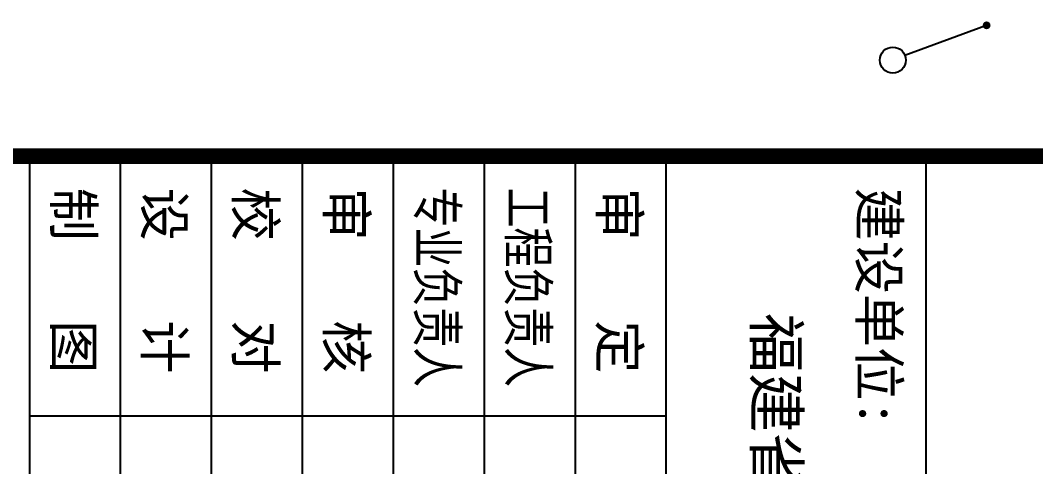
# Model space of a CAD drawing. Header units: metres. Extents: x 36500 to 80772748, y -35000 to 5806266.
# Drawn here: x 40386305.39 to 40386344.47, y 2902938.35 to 2902955.53 of the extents above; entities that cross this region are included whole.
import ezdxf
from ezdxf.xclip import XClip

# ---------------------------------------------------------------- set-up
doc = ezdxf.new("R2010")
doc.units = ezdxf.units.M
doc.header["$LTSCALE"] = 10
doc.header["$XCLIPFRAME"] = 0
doc.linetypes.add('2', pattern=[0])
for name, color, linetype in [('dx', 252, 'Continuous'), ('PUB_TITLE', 4, 'Continuous'), ('图框', 3, 'Continuous')]:
    doc.layers.add(name, color=color, linetype=linetype)
doc.styles.add('图框字型一', font='')
doc.styles.get('图框字型一').set_extended_font_data('SimSun')

# ---------------------------------------------------------------- blocks, each defined once
blk = doc.blocks.new('图框A1')
at = {"layer": '图框'}
for p, q in [((76100, 14000), (83100, 14000)), ((76100, 12000), (83100, 12000)), ((78100, 12000), (78100, 7100)), ((76100, 11300), (83100, 11300)), ((76100, 10600), (83100, 10600)), ((76100, 9900), (83100, 9900)), ((76100, 9200), (83100, 9200)), ((76100, 8500), (83100, 8500)), ((76100, 7800), (83100, 7800)), ((76100, 7100), (83100, 7100))]:
    blk.add_line(p, q, dxfattribs=at)
at = {"layer": '图框', "const_width": 120}
blk.add_lwpolyline([(76100, 58400), (76100, 1000)], dxfattribs=at)
at = {"layer": '图框', "style": '图框字型一'}
for s, p in [('建设单位:', (76341.6, 13490.4)), ('审   定', (76341.6, 11490.4)), ('审   核', (76341.6, 9390.4)), ('校   对', (76341.6, 8690.4)), ('设   计', (76341.6, 7990.4)), ('制   图', (76341.6, 7290.4))]:
    blk.add_text(s, height=300, dxfattribs=at).set_placement(p)
at = {"layer": '图框', "style": '图框字型一', "width": 0.75}
for s, p in [('工程负责人', (76341.6, 10790.4)), ('专业负责人', (76341.6, 10090.4))]:
    blk.add_text(s, height=300, dxfattribs=at).set_placement(p)
blk = doc.blocks.new('513200')
at = {"color": 0, "linetype": 'Continuous', "lineweight": -3}
blk.add_circle((0, 0), 0.5, dxfattribs=at)
blk = doc.blocks.new('5210030')
at = {"linetype": '2'}
h = blk.add_hatch(color=0, dxfattribs=at)
edge = h.paths.add_edge_path(flags=0)
edge.add_arc((3.85, 0), 0.15, 0, 360)
at = {"color": 0, "linetype": 'Continuous', "flags": 128}
blk.add_lwpolyline([(3.8, 0), (0.5, 0)], dxfattribs=at)
blk = doc.blocks.new('地形1')
at = {"layer": 'dx', "color": 252}
for name, rotation in [('5210030', 20.32848340844621), ('513200', 200.328492202155)]:
    blk.add_blockref(name, (40386338.971, 2902953.995), dxfattribs=dict(at, rotation=rotation))

msp = doc.modelspace()

# ---------------------------------------------------------------- linework, layer by layer
msp.add_line((40386330.239, 2902950.298), (40386305.739, 2902950.298))
at = {"layer": 'PUB_TITLE', "linetype": 'Continuous', "const_width": 0.4}
msp.add_lwpolyline([(40386275.239, 2902950.298), (40386562.239, 2902950.298)], dxfattribs=at)
at = {"layer": '图框'}
for p, q in [((40386305.739, 2902950.298), (40386305.739, 2902915.298)), ((40386309.239, 2902950.298), (40386309.239, 2902915.298)), ((40386312.739, 2902950.298), (40386312.739, 2902915.298)), ((40386316.239, 2902950.298), (40386316.239, 2902915.298)), ((40386319.739, 2902950.298), (40386319.739, 2902915.298)), ((40386323.239, 2902950.298), (40386323.239, 2902915.298)), ((40386326.739, 2902950.298), (40386326.739, 2902915.298)), ((40386330.239, 2902950.298), (40386330.239, 2902915.298)), ((40386330.239, 2902940.298), (40386305.739, 2902940.298))]:
    msp.add_line(p, q, dxfattribs=at)

# ---------------------------------------------------------------- block references
at = {"xscale": 0.005, "yscale": 0.005, "zscale": 0.005, "rotation": 270}
msp.add_blockref('图框A1', (40386270.239, 2903330.798), dxfattribs=at)
at = {"linetype": 'Continuous'}
ref = msp.add_blockref('地形1', (0, 0), dxfattribs=at)
XClip(ref).set_block_clipping_path([(40386275.2385554314, 2902950.2978603072), (40386562.2385554314, 2903318.2978603072)])

# ---------------------------------------------------------------- texts
at = {"layer": '图框', "style": '图框字型一'}
for s, height, p in [('制   图', 1.5, (40386306.69, 2902949.09)), ('设   计', 1.5, (40386310.19, 2902949.09)), ('校   对', 1.5, (40386313.69, 2902949.09)), ('审   核', 1.5, (40386317.19, 2902949.09)), ('审   定', 1.5, (40386327.69, 2902949.09)), ('福建省闽清高级中学', 1.6878, (40386333.647, 2902944.26))]:
    msp.add_text(s, height=height, rotation=270, dxfattribs=at).set_placement(p)
at = {"layer": '图框', "style": '图框字型一', "width": 0.75}
for s, p in [('专业负责人', (40386320.69, 2902949.09)), ('工程负责人', (40386324.19, 2902949.09))]:
    msp.add_text(s, height=1.5, rotation=270, dxfattribs=at).set_placement(p)

doc.saveas('drawing.dxf')
